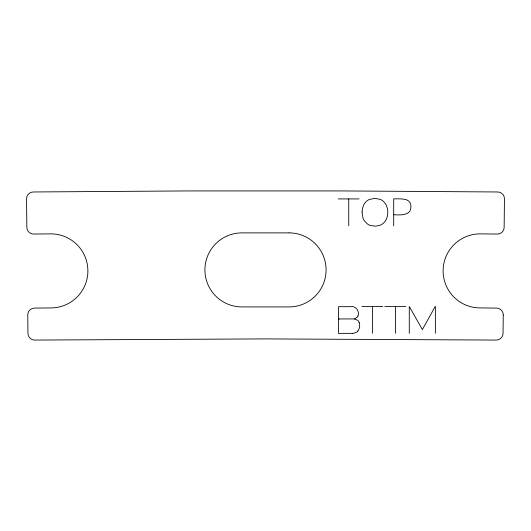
<?xml version="1.0" encoding="UTF-8"?>
<svg xmlns="http://www.w3.org/2000/svg" width="531" height="531" viewBox="0 0 531 531"><rect width="100%" height="100%" fill="white"/><g stroke="black" fill="none" stroke-linecap="round" stroke-linejoin="round"><path stroke-width="0.8" d="M357.967 315.905C359.958 310.92 355.292 305.279 349.902 306.686L338.493 306.686L338.493 333.408L352.697 333.322M339.11 318.965L338.592 318.965L354.522 318.919L357.37 317.1A3.717 3.717 0 0 0 357.967 315.905M338.174 198.919L359.069 198.919M361.85 306.487L382.738 306.487M384.836 306.487L405.73 306.487M393.796 214.743L397.294 214.876A42.294 42.294 0 0 0 400.241 214.876A26.928 26.928 0 0 0 403.049 214.643L405.432 214.079A21.658 21.658 0 0 0 407.39 213.283L408.877 212.221A7.129 7.129 0 0 0 409.447 211.584A6.053 6.053 0 0 0 410.476 209.699L410.808 207.999A17.032 17.032 0 0 0 410.868 205.756A7.414 7.414 0 0 0 410.483 203.751L410.39 203.512A5.463 5.463 0 0 0 409.547 202.026A7.699 7.699 0 0 0 408.093 200.672L406.374 199.736A11.317 11.317 0 0 0 405.511 199.437L401.463 198.933A45.533 45.533 0 0 0 398.655 198.833L393.69 198.84L393.69 225.848M354.522 318.939L357.907 320.432A6.392 6.392 0 0 1 359.215 322.709M435.367 333.269L435.367 306.214L422.371 329.592L409.282 306.487L409.282 333.388M395.403 306.487L395.403 333.329M372.417 306.487L372.417 333.329M348.741 198.919L348.741 225.768M359.202 322.715A14.231 14.231 0 0 1 359.653 325.337A6.976 6.976 0 0 1 359.228 328.317A10.149 10.149 0 0 1 357.848 330.999M357.861 331.005A5.157 5.157 0 0 1 355.491 332.658A10.235 10.235 0 0 1 352.697 333.335M503.242 314.896L503.049 333.408A6.73 6.73 0 0 1 496.246 340.066L265.5 338.904L34.754 340.066A6.73 6.73 0 0 1 27.951 333.408L27.758 314.896A6.73 6.73 0 0 1 34.422 308.093L51.248 307.92A37.024 37.024 0 0 0 87.887 270.511A37.024 37.024 0 0 0 50.478 233.872L33.652 234.045A6.73 6.73 0 0 1 26.849 227.387L26.55 198.78A6.73 6.73 0 0 1 33.214 191.976L188.067 190.934L342.933 190.934L497.786 191.976A6.73 6.73 0 0 1 504.45 198.78L504.151 227.387A6.73 6.73 0 0 1 497.348 234.045L480.522 233.872A37.024 37.024 0 0 0 443.113 270.511A37.024 37.024 0 0 0 479.752 307.92L496.578 308.093A6.73 6.73 0 0 1 503.242 314.896M362.056 211.882L362.925 217.942A12.93 12.93 0 0 0 364.744 221.281L367.518 224.002A11.529 11.529 0 0 0 370.313 225.463L375.643 226.199L380.249 225.204A11.217 11.217 0 0 0 382.977 223.551L384.391 222.177A12.99 12.99 0 0 0 386.721 218.394C388.247 214.332 388.188 209.645 386.475 205.65A13.142 13.142 0 0 0 384.822 202.928A12.399 12.399 0 0 0 383.488 201.475L382.997 201.05A11.204 11.204 0 0 0 380.269 199.384L374.932 198.368L369.457 199.404A10.959 10.959 0 0 0 366.709 201.103L366.217 201.541A11.941 11.941 0 0 0 365.308 202.51A12.917 12.917 0 0 0 363.589 205.178L362.5 208.298L362.056 211.882M289.063 232.877L241.937 232.877A37.024 37.024 0 0 0 204.913 269.901A37.024 37.024 0 0 0 241.937 306.925L289.063 306.925A37.024 37.024 0 0 0 326.087 269.901A37.024 37.024 0 0 0 289.063 232.877"/></g></svg>
